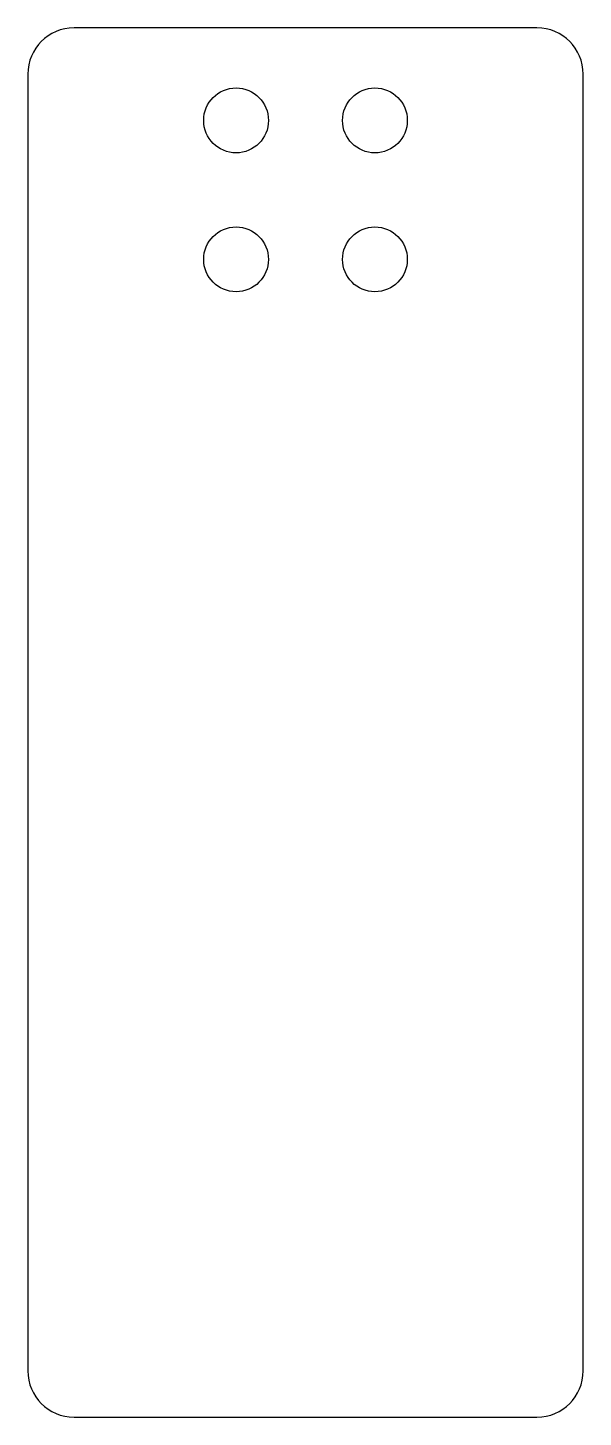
# Model space of a CAD drawing. Header units: millimetres. Extents: x -30 to 30, y -75 to 75.
import ezdxf

# ---------------------------------------------------------------- set-up
doc = ezdxf.new("R2010")
doc.units = ezdxf.units.MM

msp = doc.modelspace()

# ---------------------------------------------------------------- linework, layer by layer
at = {"color": 7, "linetype": 'Continuous', "lineweight": 25}
for p, q in [((25, 75), (-25, 75)), ((-30, 70), (-30, -70)), ((30, -70), (30, 70)), ((-25, -75), (25, -75))]:
    msp.add_line(p, q, dxfattribs=at)
for centre in [(-7.5, 65), (7.5, 65), (-7.5, 50), (7.5, 50)]:
    msp.add_circle(centre, 3.5, dxfattribs=at)
for centre, start, end in [((-25, 70), 90, 180), ((25, 70), 0, 90), ((-25, -70), 180, 270), ((25, -70), 270, 0)]:
    msp.add_arc(centre, 5, start, end, dxfattribs=at)

doc.saveas('drawing.dxf')
